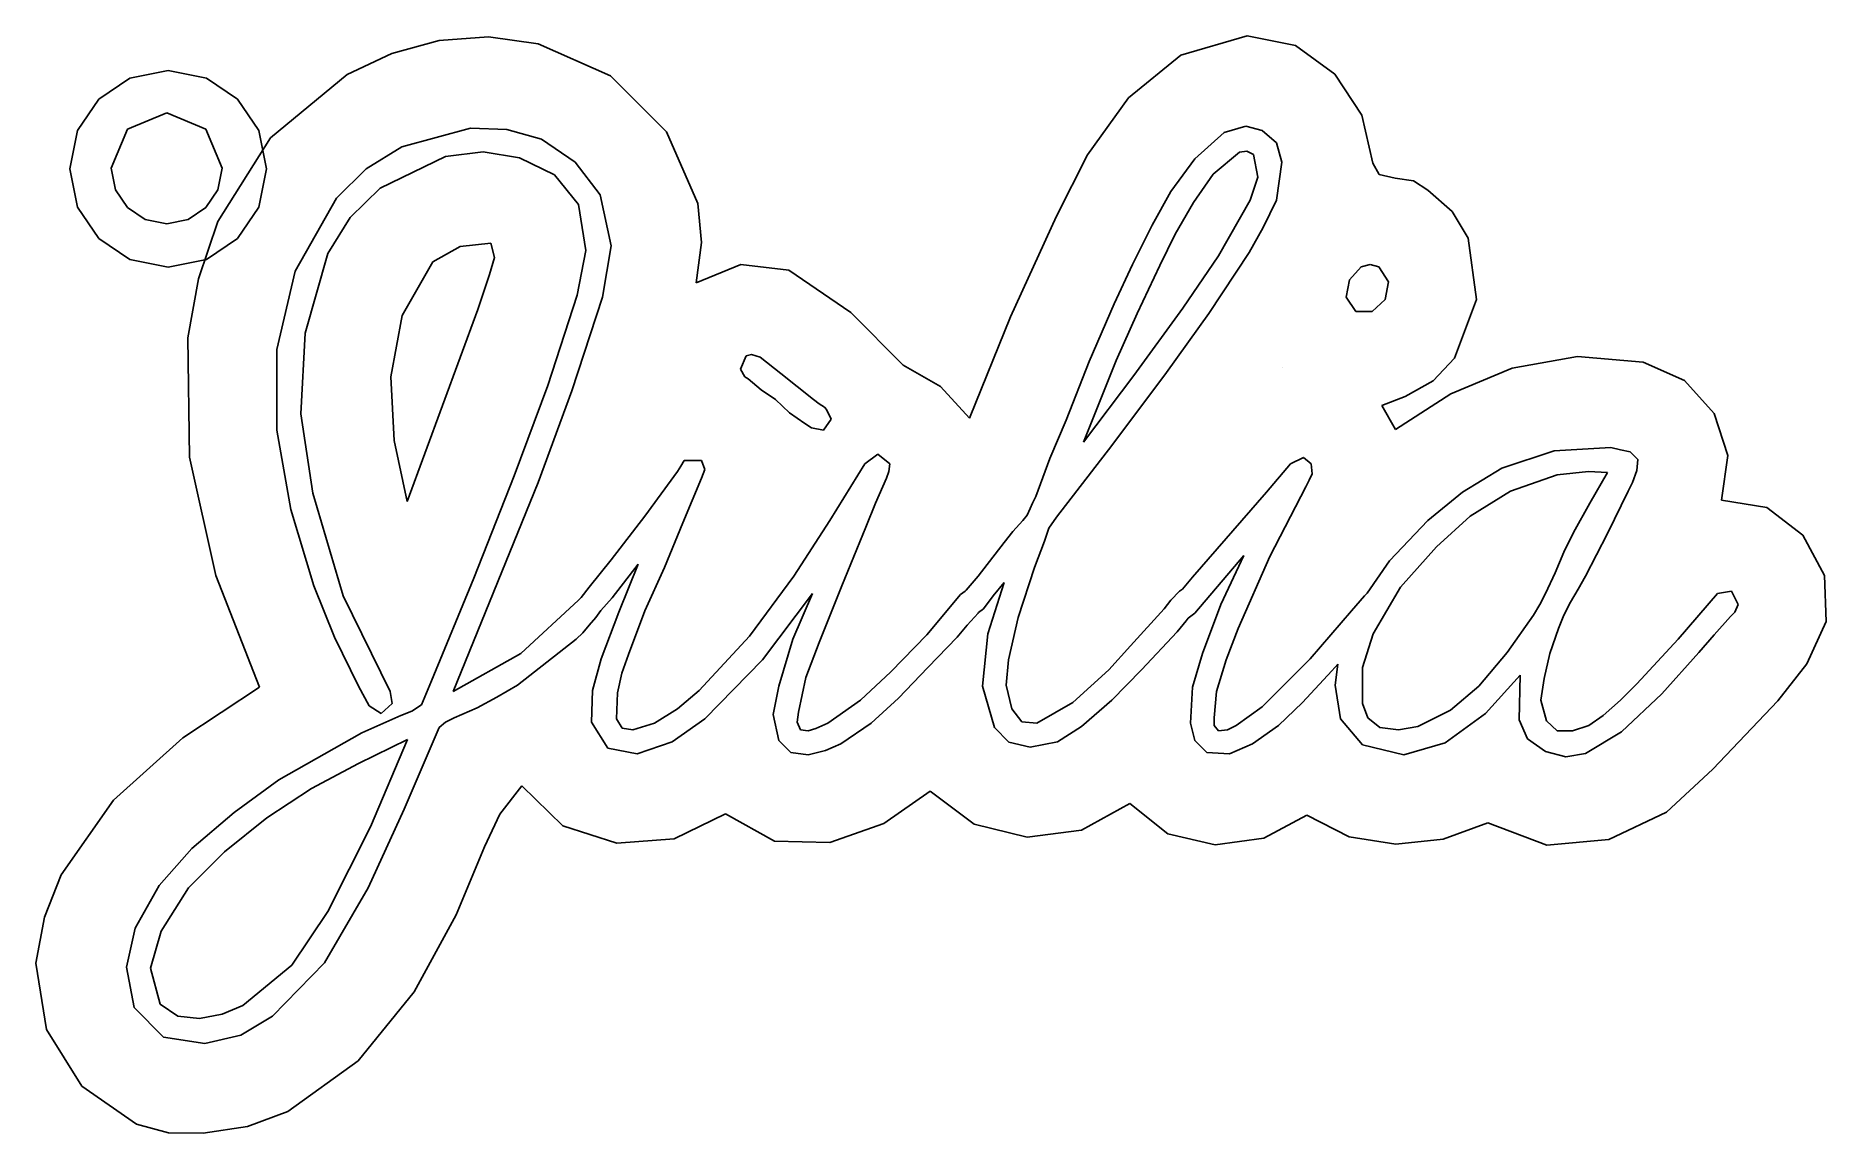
# Model space of a CAD drawing. Extents: x 0 to 31.5, y 277.7 to 297.
import ezdxf

# ---------------------------------------------------------------- set-up
doc = ezdxf.new("R2010")
doc.units = 0

msp = doc.modelspace()

# ---------------------------------------------------------------- linework, layer by layer
at = {"layer": 'Camada 2'}
for p, q in [((7.110819, 296.917114), (6.275445, 296.689854)), ((7.975165, 296.980241), (7.110819, 296.917114)), ((8.84908, 296.861), (7.975165, 296.980241)), ((10.123435, 296.29675), (8.84908, 296.861)), ((21.335, 296.999), (20.171959, 296.659438)), ((22.18727, 296.825844), (21.335, 296.999)), ((21.335, 296.999), (21.335, 296.999)), ((22.883513, 296.32625), (22.18727, 296.825844)), ((6.275445, 296.689854), (5.488445, 296.316697)), ((20.171959, 296.659438), (19.24755, 295.90475)), ((5.488445, 296.316697), (4.137181, 295.20563)), ((11.109897, 295.31175), (10.123435, 296.29675)), ((23.359198, 295.602031), (22.883513, 296.32625)), ((19.24755, 295.90475), (18.527366, 294.903688)), ((23.5498, 294.755), (23.359198, 295.602031)), ((4.137181, 295.20563), (3.21225, 293.72979)), ((11.661656, 294.049625), (11.109897, 295.31175)), ((18.527366, 294.903688), (17.977, 293.825)), ((23.661142, 294.557484), (23.5498, 294.755)), ((23.942013, 294.495625), (23.661142, 294.557484)), ((24.269027, 294.445203), (23.942013, 294.495625)), ((24.5188, 294.282), (24.269027, 294.445203)), ((24.949354, 293.90958), (24.5188, 294.282)), ((11.728643, 293.359523), (11.661656, 294.049625)), ((25.231883, 293.439578), (24.949354, 293.90958)), ((3.21225, 293.72979), (2.86967, 292.720957)), ((17.977, 293.825), (17.168675, 292.055875)), ((6.999063, 293.02284), (7.475675, 293.293028)), ((7.475675, 293.293028), (8.018593, 293.349012)), ((8.018593, 293.349012), (8.01859, 293.349)), ((8.01859, 293.349), (8.081377, 293.098122)), ((11.6319, 292.654), (11.728643, 293.359523)), ((25.374412, 292.355375), (25.231883, 293.439578)), ((6.453933, 292.074367), (6.999063, 293.02284)), ((8.081377, 293.098122), (7.995187, 292.796598)), ((12.421188, 292.973875), (11.6319, 292.654)), ((13.2647, 292.876), (12.421188, 292.973875)), ((2.86967, 292.720957), (2.682794, 291.685864)), ((7.995187, 292.796598), (7.789138, 292.18127)), ((14.360288, 292.12875), (13.2647, 292.876)), ((24.989486, 291.326484), (25.374412, 292.355375)), ((6.257346, 290.997666), (6.453933, 292.074367)), ((7.789138, 292.18127), (6.545938, 288.80018)), ((15.2803, 291.2), (14.360288, 292.12875)), ((17.168675, 292.055875), (16.4463, 290.271)), ((2.682794, 291.685864), (2.71266, 289.58041)), ((27.152091, 291.355031), (26.00645, 291.1485)), ((28.3096, 291.255), (27.152091, 291.355031)), ((15.93935, 290.825875), (15.2803, 291.2)), ((21.958, 291.169), (21.958, 291.169)), ((21.958, 291.169), (21.958, 291.169)), ((24.612694, 290.925623), (24.989486, 291.326484)), ((26.00645, 291.1485), (24.922534, 290.698969)), ((29.039491, 290.9345), (28.3096, 291.255)), ((6.318337, 289.877887), (6.257346, 290.997666)), ((16.4463, 290.271), (15.93935, 290.825875)), ((24.1202, 290.65), (24.612694, 290.925623)), ((29.55985, 290.353), (29.039491, 290.9345)), ((23.707975, 290.49275), (24.1202, 290.65)), ((23.9502, 290.07), (23.707975, 290.49275)), ((24.922534, 290.698969), (23.9502, 290.07)), ((29.800309, 289.61475), (29.55985, 290.353)), ((6.545938, 288.80018), (6.318337, 289.877887)), ((2.71266, 289.58041), (3.174861, 287.500448)), ((29.6905, 288.824), (29.800309, 289.61475)), ((30.489441, 288.698003), (29.6905, 288.824)), ((31.125274, 288.212025), (30.489441, 288.698003)), ((31.504644, 287.498835), (31.125274, 288.212025)), ((3.174861, 287.500448), (3.942413, 285.533)), ((31.534193, 286.691202), (31.504644, 287.498835)), ((31.192172, 285.947358), (31.534193, 286.691202)), ((30.684303, 285.297092), (31.192172, 285.947358)), ((3.942413, 285.533), (2.593215, 284.642541)), ((29.540493, 284.090072), (30.684303, 285.297092)), ((2.593215, 284.642541), (1.371751, 283.547881)), ((28.723455, 283.333961), (29.540493, 284.090072)), ((8.176626, 283.300959), (8.565453, 283.79862)), ((8.565453, 283.79862), (9.285515, 283.09697)), ((1.371751, 283.547881), (0.451243, 282.2324)), ((14.941521, 283.133679), (15.752953, 283.70487)), ((15.752953, 283.70487), (16.5278, 283.121541)), ((18.421095, 283.020274), (19.270533, 283.488073)), ((19.270533, 283.488073), (19.941889, 282.954082)), ((7.905229, 282.723567), (8.176626, 283.300959)), ((11.248201, 282.864546), (12.149433, 283.308386)), ((12.149433, 283.308386), (13.014207, 282.825087)), ((13.986754, 282.803635), (14.941521, 283.133679)), ((21.629541, 282.877266), (22.385763, 283.281042)), ((22.385763, 283.281042), (23.130783, 282.901049)), ((24.789994, 282.862115), (25.575213, 283.150183)), ((25.575213, 283.150183), (26.614731, 282.755153)), ((27.706173, 282.8527), (28.723455, 283.333961)), ((9.285515, 283.09697), (10.236663, 282.789843)), ((10.236663, 282.789843), (11.248201, 282.864546)), ((13.014207, 282.825087), (13.986754, 282.803635)), ((16.5278, 283.121541), (17.462016, 282.895719)), ((17.462016, 282.895719), (18.421095, 283.020274)), ((19.941889, 282.954082), (20.771571, 282.75938)), ((20.771571, 282.75938), (21.629541, 282.877266)), ((23.130783, 282.901049), (23.953689, 282.770239)), ((23.953689, 282.770239), (24.789994, 282.862115)), ((26.614731, 282.755153), (27.706173, 282.8527)), ((7.405283, 281.53051), (7.905229, 282.723567)), ((0.451243, 282.2324), (0.157979, 281.486659)), ((0.157979, 281.486659), (0.004913, 280.67948)), ((6.668638, 280.174844), (7.405283, 281.53051)), ((0.004913, 280.67948), (0.190274, 279.511325)), ((5.683917, 278.958087), (6.668638, 280.174844)), ((0.190274, 279.511325), (0.818206, 278.509727)), ((4.445918, 278.06625), (5.683917, 278.958087)), ((0.818206, 278.509727), (1.775624, 277.844472)), ((1.775624, 277.844472), (2.342551, 277.691029)), ((2.949443, 277.68534), (3.730315, 277.800303)), ((3.730315, 277.800303), (4.445918, 278.06625)), ((2.342551, 277.691029), (2.949443, 277.68534))]:
    msp.add_line(p, q, dxfattribs=at)
at = {"layer": 'Layer 1'}
for p, q in [((7.66155, 295.372), (6.45335, 295.046)), ((8.29915, 295.352375), (7.66155, 295.372)), ((8.90798, 295.179), (8.29915, 295.352375)), ((9.50226, 294.777), (8.90798, 295.179)), ((20.9315, 295.295), (20.4137, 294.834)), ((21.3134, 295.41), (20.9315, 295.295)), ((21.6023, 295.333), (21.3134, 295.41)), ((21.3134, 295.41), (21.3134, 295.41)), ((21.851588, 295.11725), (21.6023, 295.333)), ((21.9475, 294.777), (21.851588, 295.11725)), ((6.45335, 295.046), (5.820666, 294.65725)), ((6.06991, 294.317), (7.22023, 294.873)), ((7.22023, 294.873), (7.881974, 294.954625)), ((7.881974, 294.954625), (8.52454, 294.854)), ((8.52454, 294.854), (9.13822, 294.55175)), ((20.4137, 294.834), (19.9915, 294.259)), ((20.7398, 294.566), (21.1997, 294.949)), ((21.1997, 294.949), (21.3341, 294.969)), ((21.3341, 294.969), (21.4493, 294.911)), ((21.3341, 294.969), (21.3341, 294.969)), ((21.4493, 294.911), (21.5258, 294.509)), ((5.820666, 294.65725), (5.30304, 294.144)), ((9.13822, 294.55175), (9.56014, 294.029)), ((9.94358, 294.202), (9.50226, 294.777)), ((20.3946, 294.067), (20.7398, 294.566)), ((21.5258, 294.509), (21.3915, 294.106)), ((21.8519, 294.106), (21.9475, 294.777)), ((5.542621, 293.798875), (6.06991, 294.317)), ((10.1353, 293.3), (9.94358, 294.202)), ((19.9915, 294.259), (19.666, 293.665)), ((5.30304, 294.144), (4.5744, 292.859)), ((9.56014, 294.029), (9.69398, 293.223)), ((20.0685, 293.511), (20.3946, 294.067)), ((21.3915, 294.106), (20.8354, 293.128)), ((21.6219, 293.627), (21.8519, 294.106)), ((5.14956, 293.166), (5.542621, 293.798875)), ((19.666, 293.665), (19.3208, 292.974)), ((21.3723, 293.185), (21.6219, 293.627)), ((9.69398, 293.223), (9.54102, 292.437)), ((9.98182, 292.399), (10.1353, 293.3)), ((19.7998, 292.955), (20.0685, 293.511)), ((4.747, 291.766), (5.14956, 293.166)), ((19.3208, 292.974), (18.9947, 292.284)), ((19.3973, 292.111), (19.7998, 292.955)), ((20.8354, 293.128), (20.2029, 292.208)), ((20.6628, 292.111), (21.3723, 293.185)), ((23.3474, 292.936), (23.1366, 292.706)), ((23.5009, 292.974), (23.3474, 292.936)), ((23.6544, 292.936), (23.5009, 292.974)), ((23.5009, 292.974), (23.5009, 292.974)), ((23.827, 292.667), (23.6544, 292.936)), ((4.5744, 292.859), (4.24832, 291.479)), ((23.1366, 292.706), (23.0792, 292.399)), ((23.7696, 292.361), (23.827, 292.667)), ((9.54102, 292.437), (9.02322, 290.846)), ((9.4449, 290.75), (9.98182, 292.399)), ((18.9947, 292.284), (18.5534, 291.268)), ((23.0792, 292.399), (23.2518, 292.15)), ((23.5391, 292.15), (23.7696, 292.361)), ((19.0329, 291.287), (19.3973, 292.111)), ((20.2029, 292.208), (19.3399, 291.018)), ((19.9151, 291.076), (20.6628, 292.111)), ((23.2518, 292.15), (23.5391, 292.15)), ((4.67, 290.347), (4.747, 291.766)), ((4.24832, 291.479), (4.24832, 290.06)), ((12.5129, 291.364), (12.4173, 291.134)), ((12.6111, 291.388), (12.5129, 291.364)), ((12.7625, 291.345), (12.6111, 291.388)), ((12.6111, 291.388), (12.6111, 291.388)), ((13.1268, 291.057), (12.7625, 291.345)), ((12.4173, 291.134), (12.4938, 290.999)), ((13.702, 290.597), (13.1268, 291.057)), ((18.5534, 291.268), (18.1508, 290.232)), ((18.4578, 289.848), (19.0329, 291.287)), ((19.3399, 291.018), (18.4578, 289.848)), ((18.9565, 289.791), (19.9151, 291.076)), ((9.02322, 290.846), (8.42843, 289.254)), ((8.85062, 289.139), (9.4449, 290.75)), ((12.4938, 290.999), (12.5517, 290.961)), ((12.5517, 290.961), (12.7816, 290.769)), ((12.7816, 290.769), (13.0307, 290.597)), ((13.0307, 290.597), (13.2803, 290.366)), ((13.7981, 290.52), (13.702, 290.597)), ((13.8937, 290.462), (13.7981, 290.52)), ((13.932, 290.424), (13.8937, 290.462)), ((14.009, 290.252), (13.932, 290.424)), ((4.88084, 288.947), (4.67, 290.347)), ((13.2803, 290.366), (13.5485, 290.175)), ((13.5485, 290.175), (13.6638, 290.098)), ((13.6638, 290.098), (13.8746, 290.06)), ((13.8746, 290.06), (14.009, 290.252)), ((18.1508, 290.232), (17.863, 289.561)), ((4.24832, 290.06), (4.4974, 288.66)), ((17.9782, 288.526), (18.9565, 289.791)), ((11.42, 289.523), (11.3626, 289.427)), ((11.7269, 289.523), (11.42, 289.523)), ((11.7843, 289.369), (11.7269, 289.523)), ((14.6032, 289.465), (13.9898, 288.468)), ((14.8332, 289.638), (14.6032, 289.465)), ((15.0446, 289.465), (14.8332, 289.638)), ((15.0249, 289.331), (15.0446, 289.465)), ((17.863, 289.561), (17.6139, 288.89)), ((22.101, 289.465), (21.6793, 288.966)), ((22.3315, 289.58), (22.101, 289.465)), ((22.4653, 289.465), (22.3315, 289.58)), ((22.4844, 289.292), (22.4653, 289.465)), ((26.7415, 289.696), (25.8212, 289.389)), ((27.7389, 289.753), (26.7415, 289.696)), ((27.9115, 289.715), (27.7389, 289.753)), ((28.0841, 289.676), (27.9115, 289.715)), ((28.2184, 289.542), (28.0841, 289.676)), ((28.1993, 289.35), (28.2184, 289.542)), ((7.35459, 285.458), (8.85062, 289.139)), ((8.42843, 289.254), (7.71891, 287.452)), ((11.3047, 289.331), (10.7296, 288.545)), ((11.3626, 289.427), (11.3047, 289.331)), ((11.4009, 288.429), (11.7269, 289.216)), ((11.7269, 289.216), (11.7843, 289.369)), ((14.795, 288.775), (14.9867, 289.216)), ((14.9867, 289.216), (15.0249, 289.331)), ((22.3697, 289.062), (22.4271, 289.178)), ((22.4271, 289.178), (22.4844, 289.292)), ((25.8212, 289.389), (25.1308, 288.966)), ((25.9746, 288.986), (26.7994, 289.273)), ((26.7994, 289.273), (27.3508, 289.333)), ((27.3508, 289.333), (27.6815, 289.312)), ((27.3508, 289.333), (27.3508, 289.333)), ((27.6815, 289.312), (27.3746, 288.775)), ((28.0458, 288.986), (28.1223, 289.139)), ((28.1223, 289.139), (28.1993, 289.35)), ((5.41776, 287.145), (4.88084, 288.947)), ((17.6139, 288.89), (17.5566, 288.775)), ((21.6793, 288.966), (20.3755, 287.471)), ((21.7367, 287.835), (22.3697, 289.062)), ((25.1308, 288.966), (24.5174, 288.468)), ((25.2651, 288.545), (25.9746, 288.986)), ((27.6815, 288.238), (28.0458, 288.986)), ((4.4974, 288.66), (4.89996, 287.317)), ((10.7296, 288.545), (10.1353, 287.778)), ((14.6224, 288.353), (14.795, 288.775)), ((17.4604, 288.564), (17.384, 288.468)), ((17.5178, 288.679), (17.4604, 288.564)), ((17.5566, 288.775), (17.5178, 288.679)), ((17.8439, 288.334), (17.9782, 288.526)), ((24.6708, 288.008), (25.2651, 288.545)), ((27.3746, 288.775), (27.0867, 288.257)), ((11.0748, 287.643), (11.4009, 288.429)), ((13.9898, 288.468), (13.3568, 287.49)), ((14.2007, 287.317), (14.6224, 288.353)), ((17.2114, 288.277), (17.0579, 288.084)), ((17.384, 288.468), (17.2114, 288.277)), ((17.7674, 288.104), (17.8439, 288.334)), ((24.5174, 288.468), (23.8461, 287.759)), ((27.0867, 288.257), (26.9141, 287.912)), ((27.2981, 287.49), (27.6815, 288.238)), ((17.0579, 288.084), (16.5974, 287.49)), ((17.5948, 287.643), (17.7674, 288.104)), ((24.0378, 287.298), (24.6708, 288.008)), ((26.9141, 287.912), (26.7612, 287.547)), ((10.1353, 287.778), (9.75186, 287.298)), ((10.1544, 287.107), (10.6149, 287.701)), ((10.6149, 287.701), (10.2697, 286.857)), ((10.7296, 286.877), (11.0748, 287.643)), ((17.307, 286.761), (17.5948, 287.643)), ((20.4137, 286.838), (21.2767, 287.854)), ((21.2767, 287.854), (20.8737, 286.991)), ((21.1806, 286.57), (21.7367, 287.835)), ((23.8461, 287.759), (23.4523, 287.19)), ((4.89996, 287.317), (5.26428, 286.416)), ((7.71891, 287.452), (6.97115, 285.649)), ((9.75186, 287.298), (9.60768, 287.115)), ((13.3568, 287.49), (12.5708, 286.435)), ((13.7981, 286.321), (14.2007, 287.317)), ((16.3866, 287.241), (16.3706, 287.223)), ((16.5974, 287.49), (16.3866, 287.241)), ((17.0579, 287.375), (16.77, 286.474)), ((16.8662, 287.145), (17.0579, 287.375)), ((20.2014, 287.262), (20.145, 287.222)), ((20.3755, 287.471), (20.2014, 287.262)), ((23.5588, 286.474), (24.0378, 287.298)), ((26.7612, 287.547), (26.5886, 287.183)), ((27.0294, 287.03), (27.1637, 287.26)), ((27.1637, 287.26), (27.2981, 287.49)), ((6.24251, 285.458), (5.41776, 287.145)), ((9.56014, 287.068), (8.54366, 286.128)), ((9.60768, 287.115), (9.56014, 287.068)), ((9.95288, 286.887), (10.1544, 287.107)), ((12.8008, 286.014), (13.6829, 287.183)), ((13.6829, 287.183), (13.3377, 286.378)), ((16.291, 287.164), (15.6962, 286.454)), ((16.3706, 287.223), (16.291, 287.164)), ((16.6936, 286.915), (16.8662, 287.145)), ((19.9915, 287.068), (19.8768, 286.915)), ((20.145, 287.222), (19.9915, 287.068)), ((20.8737, 286.991), (20.5481, 286.128)), ((23.4053, 287.145), (23.1748, 286.877)), ((23.4523, 287.19), (23.4053, 287.145)), ((26.4924, 286.991), (26.3772, 286.8)), ((26.5886, 287.183), (26.4924, 286.991)), ((26.9141, 286.8), (27.0294, 287.03)), ((29.6183, 287.183), (28.9279, 286.378)), ((29.8674, 287.222), (29.6183, 287.183)), ((29.9827, 286.991), (29.8674, 287.222)), ((29.9248, 286.857), (29.9827, 286.991)), ((9.63662, 286.493), (9.75186, 286.627)), ((9.75186, 286.627), (9.86658, 286.761)), ((9.86658, 286.761), (9.95288, 286.887)), ((10.2697, 286.857), (9.9627, 286.033)), ((10.4423, 286.109), (10.7296, 286.877)), ((16.2331, 286.416), (16.4057, 286.627)), ((16.4057, 286.627), (16.5974, 286.838)), ((16.5974, 286.838), (16.6073, 286.852)), ((16.6073, 286.852), (16.6936, 286.915)), ((17.1344, 286.014), (17.307, 286.761)), ((19.8768, 286.915), (19.282, 286.263)), ((20.1068, 286.512), (20.2603, 286.704)), ((20.2603, 286.704), (20.2985, 286.75)), ((20.2985, 286.75), (20.4137, 286.838)), ((23.1748, 286.877), (22.4462, 286.033)), ((26.3772, 286.8), (25.9173, 286.148)), ((26.8185, 286.57), (26.9141, 286.8)), ((29.5605, 286.454), (29.8483, 286.78)), ((29.8483, 286.78), (29.9248, 286.857)), ((5.26428, 286.416), (5.68647, 285.553)), ((8.4863, 285.572), (9.52138, 286.378)), ((9.52138, 286.378), (9.63662, 286.493)), ((12.5708, 286.435), (11.6887, 285.477)), ((13.3377, 286.378), (13.0886, 285.553)), ((13.5676, 285.707), (13.7981, 286.321)), ((15.6962, 286.454), (15.0637, 285.803)), ((15.7153, 285.879), (16.2331, 286.416)), ((16.77, 286.474), (16.6744, 285.553)), ((19.4737, 285.841), (20.1068, 286.512)), ((20.9698, 286.014), (21.1806, 286.57)), ((23.3665, 285.879), (23.5588, 286.474)), ((26.665, 286.128), (26.8185, 286.57)), ((28.9279, 286.378), (28.1993, 285.591)), ((29.2923, 286.148), (29.5605, 286.454)), ((8.54366, 286.128), (7.35459, 285.458)), ((9.9627, 286.033), (9.80922, 285.477)), ((10.327, 285.783), (10.4423, 286.109)), ((11.7843, 284.978), (12.8008, 286.014)), ((17.0961, 285.572), (17.1344, 286.014)), ((19.282, 286.263), (18.8986, 285.841)), ((20.5481, 286.128), (20.3755, 285.534)), ((20.7972, 285.458), (20.9698, 286.014)), ((22.4462, 286.033), (22.0245, 285.611)), ((25.9173, 286.148), (25.4186, 285.553)), ((26.5689, 285.688), (26.665, 286.128)), ((28.6401, 285.419), (29.2923, 286.148)), ((10.2505, 285.438), (10.327, 285.783)), ((13.4333, 285.093), (13.5676, 285.707)), ((15.0637, 285.803), (14.5268, 285.304)), ((15.1975, 285.342), (15.7153, 285.879)), ((18.8986, 285.841), (18.2661, 285.266)), ((18.9565, 285.304), (19.4737, 285.841)), ((22.3118, 285.266), (22.8296, 285.822)), ((22.8296, 285.822), (22.9319, 285.94)), ((22.9319, 285.94), (22.8875, 285.572)), ((23.3665, 285.246), (23.3665, 285.879)), ((25.5338, 285.074), (26.1472, 285.745)), ((26.1472, 285.745), (26.1281, 284.959)), ((26.5116, 285.304), (26.5689, 285.688)), ((5.68647, 285.553), (5.87819, 285.208)), ((6.28075, 285.246), (6.24251, 285.458)), ((6.97115, 285.649), (6.79855, 285.227)), ((7.77679, 285.17), (8.12198, 285.361)), ((8.12198, 285.361), (8.4863, 285.572)), ((9.80922, 285.477), (9.7901, 284.921)), ((10.2309, 284.978), (10.2505, 285.438)), ((11.6887, 285.477), (11.3047, 285.151)), ((13.0886, 285.553), (12.9925, 285.054)), ((14.7185, 284.902), (15.1975, 285.342)), ((16.6744, 285.553), (16.8853, 284.825)), ((17.1922, 285.151), (17.0961, 285.572)), ((20.3755, 285.534), (20.3367, 284.902)), ((20.7589, 284.997), (20.7972, 285.458)), ((22.0245, 285.611), (21.6023, 285.189)), ((22.8875, 285.572), (22.9831, 284.978)), ((25.4186, 285.553), (24.9199, 285.131)), ((28.1993, 285.591), (27.9115, 285.304)), ((27.9306, 284.748), (28.6401, 285.419)), ((6.43423, 285.035), (5.74384, 284.729)), ((5.87819, 285.208), (6.08903, 285.074)), ((6.08903, 285.074), (6.28075, 285.246)), ((6.62595, 285.112), (6.43423, 285.035)), ((6.79855, 285.227), (6.62595, 285.112)), ((7.37371, 284.997), (7.77679, 285.17)), ((11.3047, 285.151), (10.9022, 284.902)), ((12.9925, 285.054), (13.0886, 284.595)), ((13.4142, 284.921), (13.4333, 285.093)), ((14.5268, 285.304), (13.9511, 284.901)), ((17.369475, 284.92525), (17.1922, 285.151)), ((18.2661, 285.266), (17.633, 284.902)), ((18.4195, 284.844), (18.9565, 285.304)), ((21.6023, 285.189), (21.1424, 284.863)), ((21.8901, 284.863), (22.3118, 285.266)), ((23.4627, 284.997), (23.3665, 285.246)), ((24.9199, 285.131), (24.3448, 284.844)), ((24.8243, 284.556), (25.5338, 285.074)), ((26.6077, 284.94), (26.5116, 285.304)), ((27.6045, 285.035), (27.3554, 284.863)), ((27.9115, 285.304), (27.6045, 285.035)), ((5.74384, 284.729), (4.28656, 283.904)), ((6.49159, 283.386), (7.10551, 284.825)), ((7.10551, 284.825), (7.22023, 284.921)), ((7.22023, 284.921), (7.37371, 284.997)), ((9.7901, 284.921), (10.0779, 284.46)), ((10.331675, 284.81525), (10.2309, 284.978)), ((10.5187, 284.786), (10.331675, 284.81525)), ((10.9022, 284.902), (10.5187, 284.786)), ((11.2091, 284.575), (11.7843, 284.978)), ((13.472, 284.786), (13.4142, 284.921)), ((13.6059, 284.767), (13.472, 284.786)), ((13.7402, 284.805), (13.6059, 284.767)), ((13.9511, 284.901), (13.7402, 284.805)), ((14.1816, 284.537), (14.7185, 284.902)), ((16.8853, 284.825), (17.139225, 284.565375)), ((17.633, 284.902), (17.369475, 284.92525)), ((17.9974, 284.575), (18.4195, 284.844)), ((20.3367, 284.902), (20.4137, 284.595)), ((20.7589, 284.863), (20.7589, 284.997)), ((20.8354, 284.767), (20.7589, 284.863)), ((20.9889, 284.786), (20.8354, 284.767)), ((21.1424, 284.863), (20.9889, 284.786)), ((21.4302, 284.537), (21.8901, 284.863)), ((22.9831, 284.978), (23.3665, 284.518)), ((23.6735, 284.825), (23.4627, 284.997)), ((23.9996, 284.786), (23.6735, 284.825)), ((24.3448, 284.844), (23.9996, 284.786)), ((26.1281, 284.959), (26.272062, 284.628125)), ((26.7994, 284.767), (26.6077, 284.94)), ((27.0676, 284.767), (26.7994, 284.767)), ((27.3554, 284.863), (27.0676, 284.767)), ((27.2981, 284.365), (27.9306, 284.748)), ((5.68647, 284.192), (6.54947, 284.614)), ((6.54947, 284.614), (5.89731, 283.079)), ((6.54947, 284.614), (6.54947, 284.614)), ((10.0779, 284.46), (10.5952, 284.364)), ((10.5952, 284.364), (11.2091, 284.575)), ((13.0886, 284.595), (13.2994, 284.384)), ((13.6059, 284.345), (13.9128, 284.422)), ((13.9128, 284.422), (14.1816, 284.537)), ((17.139225, 284.565375), (17.5178, 284.479)), ((17.5178, 284.479), (17.9974, 284.575)), ((20.4137, 284.595), (20.6246, 284.384)), ((21.0271, 284.364), (21.4302, 284.537)), ((23.3665, 284.518), (24.0957, 284.345)), ((24.0957, 284.345), (24.8243, 284.556)), ((26.272062, 284.628125), (26.5886, 284.403)), ((26.5886, 284.403), (26.94815, 284.307125)), ((4.86172, 283.751), (5.68647, 284.192)), ((13.2994, 284.384), (13.6059, 284.345)), ((20.6246, 284.384), (21.0271, 284.364)), ((26.94815, 284.307125), (27.2981, 284.365)), ((4.28656, 283.904), (3.50056, 283.329)), ((4.07572, 283.233), (4.86172, 283.751)), ((3.50056, 283.329), (2.75229, 282.696)), ((3.32796, 282.639), (4.07572, 283.233)), ((5.85907, 282.006), (6.49159, 283.386)), ((5.89731, 283.079), (5.14956, 281.584)), ((2.75229, 282.696), (2.17713, 282.044)), ((2.69493, 282.006), (3.32796, 282.639)), ((2.17713, 282.044), (1.75545, 281.296)), ((2.21537, 281.239), (2.69493, 282.006)), ((5.09168, 280.683), (5.85907, 282.006)), ((5.14956, 281.584), (4.51652, 280.644)), ((1.75545, 281.296), (1.60197, 280.606)), ((2.02365, 280.587), (2.21537, 281.239)), ((4.51652, 280.644), (3.65352, 279.935)), ((4.17132, 279.743), (5.09168, 280.683)), ((1.60197, 280.606), (1.73633, 279.896)), ((2.19625, 279.954), (2.02365, 280.587)), ((1.73633, 279.896), (2.25413, 279.378)), ((2.50321, 279.743), (2.19625, 279.954)), ((2.88665, 279.704), (2.50321, 279.743)), ((3.2892, 279.781), (2.88665, 279.704)), ((3.65352, 279.935), (3.2892, 279.781)), ((3.615395, 279.412), (4.17132, 279.743)), ((2.25413, 279.378), (2.98276, 279.264)), ((2.98276, 279.264), (3.615395, 279.412))]:
    msp.add_line(p, q, dxfattribs=at)
at = {"layer": 'Layer 2'}
for p, q in [((1.6621, 296.252056), (2.33555, 296.388)), ((2.33555, 296.388), (3.009001, 296.252057)), ((1.11212, 295.881317), (1.6621, 296.252056)), ((3.009001, 296.252057), (3.558983, 295.881318)), ((0.741258, 295.33142), (1.11212, 295.881317)), ((3.558983, 295.881318), (3.929845, 295.331421)), ((1.61911, 295.357791), (2.30964, 295.644)), ((2.30964, 295.644), (3.000164, 295.357787)), ((0.605164, 294.658), (0.741258, 295.33142)), ((1.33353, 294.667), (1.61911, 295.357791)), ((3.000164, 295.357787), (3.28574, 294.667)), ((3.929845, 295.331421), (4.06594, 294.658)), ((0.741258, 293.98458), (0.605164, 294.658)), ((1.410268, 294.287089), (1.33353, 294.667)), ((3.28574, 294.667), (3.209003, 294.287091)), ((3.28574, 294.667), (3.28574, 294.667)), ((4.06594, 294.658), (3.929845, 293.984579)), ((4.06594, 294.658), (4.06594, 294.658)), ((1.619464, 293.976856), (1.410268, 294.287089)), ((3.209003, 294.287091), (2.99981, 293.976859)), ((1.11212, 293.434683), (0.741258, 293.98458)), ((1.92972, 293.767695), (1.619464, 293.976856)), ((2.99981, 293.976859), (2.689557, 293.767698)), ((3.929845, 293.984579), (3.558983, 293.434682)), ((2.30964, 293.691), (1.92972, 293.767695)), ((2.689557, 293.767698), (2.30964, 293.691)), ((1.6621, 293.063944), (1.11212, 293.434683)), ((3.558983, 293.434682), (3.009001, 293.063943)), ((2.33555, 292.928), (1.6621, 293.063944)), ((3.009001, 293.063943), (2.33555, 292.928))]:
    msp.add_line(p, q, dxfattribs=at)

doc.saveas('drawing.dxf')
